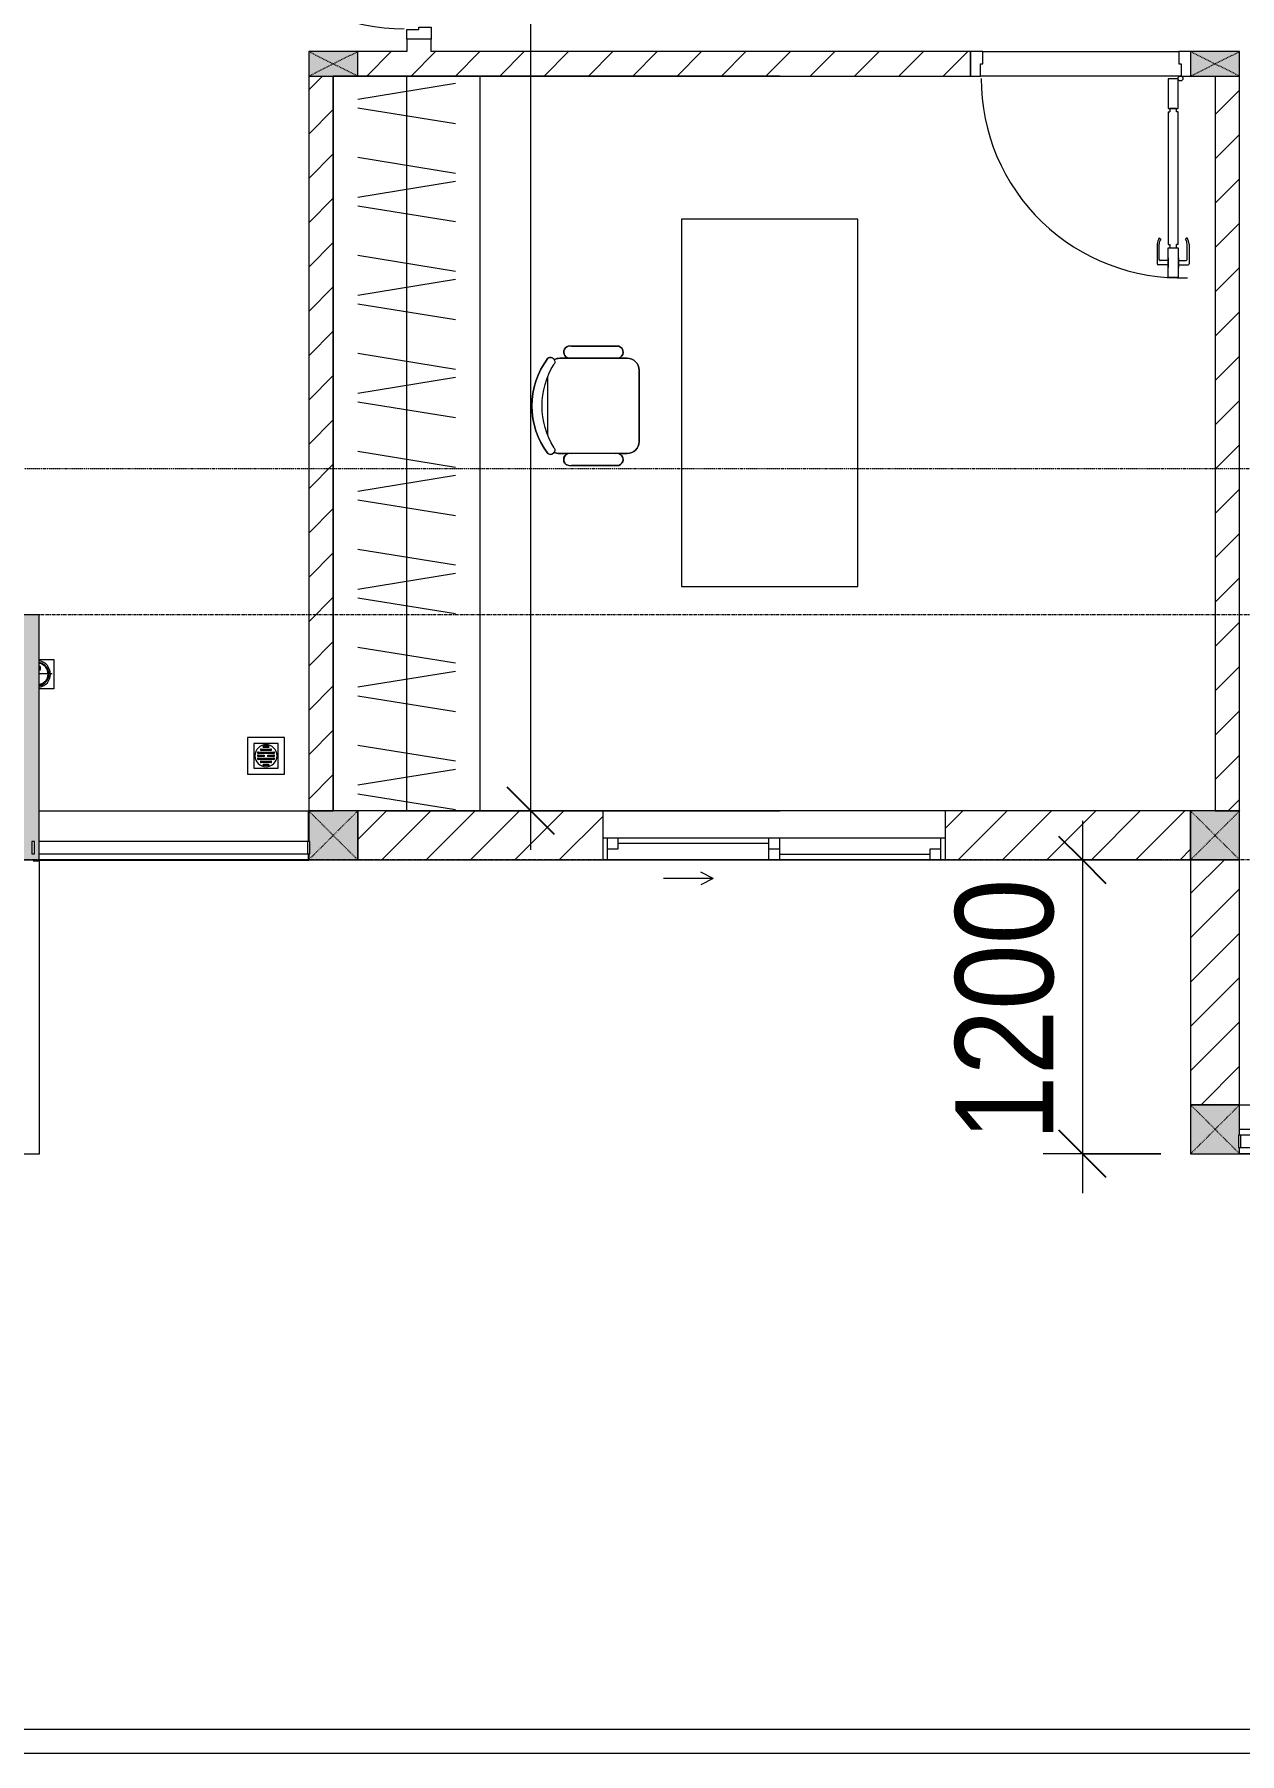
# Model space of a CAD drawing. Header units: millimetres. Extents: x 962 to 241049, y -15958 to 84407.
# Drawn here: x 124312 to 129232, y 20888 to 27907 of the extents above; entities that cross this region are included whole.
import ezdxf

# ---------------------------------------------------------------- set-up
doc = ezdxf.new("R2010")
doc.units = ezdxf.units.MM
for name, pattern in [('Dash', [6, 3, -3]), ('Dash Dot 3_16_', [7.9375, 4.7625, -1.5875, 0, -1.5875]), ('Grid Line', [22.225, 12.7, -3.175, 3.175, -3.175]), ('IMPORT-CENTER _3_', [10.16, 6.35, -1.27, 1.27, -1.27])]:
    doc.linetypes.add(name, pattern=pattern)
for name, color, linetype, lineweight in [('0-1', 7, 'Continuous', 5), ('A-ANNO-DIMS', 211, 'Continuous', 9), ('A-ANNO-DIMS-160', 211, 'Continuous', 9), ('A-DETL-GENF-1', 9, 'Continuous', 9), ('A-DOOR-1', 254, 'Continuous', 9), ('A-DOOR-2', 9, 'Continuous', 9), ('A-FLOR-1', 250, 'Continuous', 9), ('A-FLOR-2', 9, 'Continuous', 9), ('A-FLOR-HRAL', 11, 'Continuous', 9), ('A-FLOR-HRAL-1', 254, 'Continuous', 9), ('A-FLOR-HRAL-2', 9, 'Continuous', 9), ('A-GLAZ', 151, 'Continuous', 9), ('A-WALL', 113, 'Continuous', 9), ('A-WALL-1', 253, 'Continuous', 18), ('A-WALL-2', 9, 'Continuous', 9), ('A-WALL-3', 113, 'Continuous', 18), ('A-WALL-PATT-1', 10, 'Continuous', 9), ('A-WALL-PATT-2', 111, 'Continuous', 9), ('C-PRKG', 70, 'Continuous', 9), ('G-ANNO-SYMB-1', 111, 'Dash Dot 3_16_', 18), ('G-IMPT', 8, 'Continuous', 9), ('G-IMPT-2', 8, 'IMPORT-CENTER _3_', 9), ('I-FURN', 30, 'Continuous', 9), ('I-FURN-1', 254, 'Continuous', 9), ('M-EQPM', 50, 'Continuous', 9), ('S-COLS', 52, 'Continuous', 9), ('S-COLS-1', 52, 'Continuous', 5), ('S-COLS-2', 7, 'Continuous', 18), ('S-COLS-4', 254, 'Continuous', 9), ('S-COLS-5', 253, 'Continuous', 18), ('S-COLS-6', 52, 'Continuous', 18), ('S-COLS-7', 52, 'Dash', 9), ('S-COLS-HDLN', 52, 'Dash', 9), ('S-COLS-HDLN-1', 9, 'Dash', 9), ('S-GRID-1', 1, 'Grid Line', 9)]:
    doc.layers.add(name, color=color, linetype=linetype, lineweight=lineweight)
doc.styles.add('UTM Avo', font='UTM Avo.ttf', dxfattribs={"width": 0.9, "height": 400})
doc.dimstyles.new('1_Dim_chi_tiet_2_5', dxfattribs={"dimscale": 304.8, "dimtxt": 399.720379, "dimasz": 0.629921, "dimexe": 0.524934, "dimexo": 0.0625, "dimgap": 0.052493, "dimtad": 1, "dimdec": 0, "dimrnd": 5, "dimzin": 0, "dimdsep": 46, "dimtxsty": 'UTM Avo', "dimblk1": 'OBLIQUE', "dimblk2": 'OBLIQUE', "dimsah": 1, "dimcen": 0.09, "dimdle": 0.524934, "dimazin": 0, "dimtfac": 1, "dimtdec": 4, "dimtix": 1, "dimtmove": 0, "dimatfit": 3, "dimfxl": 1.049869, "dimfxlon": 1, "dimtvp": 1, "dimtolj": 1, "dimtzin": 0, "dimarcsym": 2})
doc.dimstyles.new('1_Dim_chi_tiet_2_5_1', dxfattribs={"dimscale": 304.8, "dimtxt": 399.720379, "dimasz": 0.629921, "dimexe": 0.524934, "dimexo": 0.0625, "dimgap": 0.052493, "dimtad": 1, "dimdec": 0, "dimrnd": 5, "dimzin": 0, "dimdsep": 46, "dimtxsty": 'UTM Avo', "dimblk1": 'OBLIQUE', "dimblk2": 'OBLIQUE', "dimsah": 1, "dimcen": 0.09, "dimdle": 0.524934, "dimazin": 0, "dimtfac": 1, "dimtdec": 4, "dimtix": 1, "dimtmove": 0, "dimatfit": 3, "dimfxl": 1.049869, "dimfxlon": 1, "dimtvp": 1, "dimtolj": 1, "dimtzin": 0, "dimarcsym": 2})
pattern_1 = [(45, (0, 0), (-90.50967, 90.50967), [])]
pattern_2 = [(45, (63179.03, 0), (-90.50967, 90.50967), [])]

# ---------------------------------------------------------------- blocks, each defined once
blk = doc.blocks.new('NCV_TKTC_KET CAU_rvt-1-TKCS_MB TẦNG 1')
at = {"layer": 'S-COLS-1'}
h = blk.add_hatch(color=256, dxfattribs=at)
h.paths.add_polyline_path([(61152.6, 24536.9), (61152.6, 25536.9), (60752.6, 25536.9), (60752.6, 24536.9), (61132.6, 24536.9)])
h.paths.add_polyline_path([(61122.6, 24561.9), (61122.6, 24611.9), (61132.6, 24611.9), (61132.6, 24561.9)])
at = {"layer": 'A-FLOR-1'}
for p, q in [((61127.6, 24535.3), (62252.6, 24535.3)), ((66052.6, 23336.9), (69052.6, 23336.9))]:
    blk.add_line(p, q, dxfattribs=at)
at = {"layer": 'S-COLS-2'}
for p, q in [((61152.6, 25536.9), (60752.6, 25536.9)), ((61152.6, 24536.9), (61152.6, 25536.9)), ((60752.6, 24536.9), (61152.6, 24536.9))]:
    blk.add_line(p, q, dxfattribs=at)
blk = doc.blocks.new('DOOR_CW_01 CANH MO-PANEL KINH - DIW_01-900x2200-CỬA GỖ VÂN LAMINATE-553393-TKCS_MB TẦNG 1')
at = {"layer": 'A-DETL-GENF-1'}
for p, q in [((-397, 872), (-357, 872)), ((-397, 752), (-397, 872)), ((-357, 872), (-357, 752)), ((-442, 737), (-442, 816.5)), ((-399, 820.5), (-438, 820.5)), ((-434, 799.5), (-434, 737)), ((-399, 803.5), (-430, 803.5)), ((-399, 831.8), (-397, 831.8)), ((-399, 792.2), (-399, 831.8)), ((-397, 792.2), (-399, 792.2)), ((-397, 792.2), (-397, 831.8)), ((-357, 792.2), (-357, 831.8)), ((-355, 831.8), (-357, 831.8)), ((-357, 792.2), (-355, 792.2)), ((-355, 792.2), (-355, 831.8)), ((-355, 820.5), (-316, 820.5)), ((-355, 803.5), (-324, 803.5)), ((-320, 799.5), (-320, 737)), ((-312, 737), (-312, 816.5)), ((-433.9, 711.2), (-427.3, 715.8)), ((-357, 752), (-397, 752)), ((-397, 738), (-391, 738)), ((-397, 738), (-397, 196)), ((-363, 752), (-391, 752)), ((-391, 752), (-391, 738)), ((-363, 738), (-363, 752)), ((-357, 738), (-363, 738)), ((-357, 196), (-357, 738)), ((-320.1, 711.2), (-326.7, 715.8)), ((-397, 196), (-391, 196)), ((-357, 182), (-397, 182)), ((-397, 182), (-397, 62)), ((-391, 196), (-391, 182)), ((-391, 182), (-363, 182)), ((-357, 196), (-363, 196)), ((-363, 182), (-363, 196)), ((-357, 62), (-357, 182)), ((-397, 62), (-357, 62))]:
    blk.add_line(p, q, dxfattribs=at)
blk.add_circle((-407, 60), 10, dxfattribs=at)
for centre, radius, start, end in [((-407, 60), 814, 360, 92), ((-438, 816.5), 4, 90, 180), ((-430, 799.5), 4, 90, 180), ((-324, 799.5), 4, 360, 90), ((-316, 816.5), 4, 0, 90), ((-397, 737), 45, 180, 215), ((-397, 737), 37, 180, 215), ((-357, 737), 37, 325, 0), ((-357, 737), 45, 325, 0)]:
    blk.add_arc(centre, radius, start, end, dxfattribs=at)
at = {"layer": 'A-DOOR-2'}
for p, q in [((-410, 50), (-448.4, 50)), ((-410, 0), (-410, 50)), ((-400, 0), (-410, 0)), ((-407, 50), (-382, 50)), ((-400, -50), (-400, 0)), ((410, 0), (400, 0)), ((400, 0), (400, -50)), ((450, 50), (410, 50)), ((410, 50), (410, 0)), ((450, -50), (450, 50)), ((-448.4, -50), (-400, -50)), ((400, -50), (450, -50))]:
    blk.add_line(p, q, dxfattribs=at)
blk = doc.blocks.new('TU DO LV A - TU DO LV A-V7-TKCS_MB TẦNG 1')
at = {"layer": 'I-FURN'}
for p, q in [((4.3, 101), (68.9, 499)), ((169, 101), (104.4, 499)), ((202.5, 101), (267.1, 499)), ((404.3, 101), (468.9, 499)), ((569, 101), (504.4, 499)), ((602.5, 101), (667.1, 499)), ((804.3, 101), (868.9, 499)), ((969, 101), (904.4, 499)), ((1002.5, 101), (1067.1, 499)), ((1204.3, 101), (1268.9, 499)), ((1369, 101), (1304.4, 499)), ((1402.5, 101), (1467.1, 499)), ((1604.3, 101), (1668.9, 499)), ((1769, 101), (1704.4, 499)), ((1802.5, 101), (1867.1, 499)), ((2004.3, 101), (2068.9, 499)), ((2169, 101), (2104.4, 499)), ((2202.5, 101), (2267.1, 499)), ((2404.3, 101), (2468.9, 499)), ((2569, 101), (2504.4, 499)), ((2602.5, 101), (2667.1, 499)), ((2804.3, 101), (2868.9, 499)), ((2969, 101), (2904.4, 499)), ((0, 300), (3000, 300)), ((0, 0), (3000, 0))]:
    blk.add_line(p, q, dxfattribs=at)
at = {"layer": 'I-FURN-1'}
blk.add_line((0, 0), (3000, 0), dxfattribs=at)
blk = doc.blocks.new('BAN LV A - BAN LV A_dwg_ban hoc2-348006-TKCS_MB TẦNG 1')
at = {"layer": 'I-FURN'}
for p, q in [((145.8, 437.4), (-145.8, 437.4)), ((-243, 354.4), (-243, 162)), ((-194.4, 388.8), (-194.4, 113.4)), ((194.4, 113.4), (194.4, 388.8)), ((194.4, 351.4), (194.4, 150.8)), ((243.7, 162), (243.7, 354.4)), ((-120.5, 64.8), (120.5, 64.8))]:
    blk.add_line(p, q, dxfattribs=at)
at = {"layer": 'I-FURN', "flags": 128}
blk.add_lwpolyline([(-737.8, 610.5), (-737.8, 1330.5), (-154.9, 1330.5), (762.2, 1330.5), (762.2, 610.5)], close=True, dxfattribs=at)
at = {"layer": 'I-FURN'}
for centre, radius, start, end in [((-145.8, 388.8), 48.6, 90, 180), ((145.8, 388.8), 48.6, 360, 90), ((-218.7, 347.3), 25.3, 343.7398, 163.7398), ((219.4, 347.3), 25.3, 16.2602, 170.70537), ((-218.7, 154.9), 25.3, 163.7398, 16.2602), ((219.4, 154.9), 25.3, 189.29463, 16.2602), ((-180.2, 75.4), 17.8, 57.97259, 216.69006), ((-145.8, 113.4), 48.6, 180, 207.58444), ((0, 359.3), 318.2, 237.57575, 302.42425), ((180.2, 75.4), 17.8, 323.30994, 122.02741), ((145.8, 113.4), 48.6, 332.41556, 0), ((0, 324), 324, 233.1301, 306.8699)]:
    blk.add_arc(centre, radius, start, end, dxfattribs=at)
blk = doc.blocks.new('BAN LV A - BAN LV A_dwg-348005-TKCS_MB TẦNG 1')
at = {"extrusion": (0, 0, -1), "zscale": -1, "rotation": 180}
blk.add_blockref('BAN LV A - BAN LV A_dwg_ban hoc2-348006-TKCS_MB TẦNG 1', (-729, 1383.7), dxfattribs=at)
blk = doc.blocks.new('BAN LV A - BAN LV A-348231-TKCS_MB TẦNG 1')
at = {"layer": 'I-FURN-1'}
for p, q in [((534.6, 1270.3), (534.6, 1235.9)), ((923.4, 1232.9), (923.4, 1270.3)), ((486, 1221.7), (486, 1029.3)), ((972.7, 1029.3), (972.7, 1221.7)), ((534.6, 1029.3), (534.6, 994.9)), ((923.4, 994.9), (923.4, 1032.3)), ((583.2, 946.3), (874.8, 946.3)), ((1491.2, 773.2), (-8.8, 773.2)), ((-8.8, 773.2), (-8.8, 53.2)), ((1491.2, 53.2), (1491.2, 773.2)), ((-8.8, 53.2), (1491.2, 53.2))]:
    blk.add_line(p, q, dxfattribs=at)
for centre, radius, start, end in [((729, 1059.7), 324, 53.1301, 126.8699), ((548.9, 1308.3), 17.8, 143.30994, 240.59603), ((583.2, 1270.3), 48.6, 152.41556, 180), ((909.2, 1308.3), 17.8, 299.40397, 36.69006), ((874.8, 1270.3), 48.6, 360, 27.58444), ((510.3, 1228.8), 25.3, 16.2602, 196.2602), ((948.4, 1228.8), 25.3, 343.7398, 170.70537), ((510.3, 1036.4), 25.3, 196.2602, 343.7398), ((583.2, 994.9), 48.6, 180, 270), ((874.8, 994.9), 48.6, 270, 360), ((948.4, 1036.4), 25.3, 189.29463, 343.7398)]:
    blk.add_arc(centre, radius, start, end, dxfattribs=at)
blk.add_blockref('BAN LV A - BAN LV A_dwg-348005-TKCS_MB TẦNG 1', (0, 0))
blk = doc.blocks.new('Railing - 50 x 10mm-457210-TKCS_MB TẦNG 1')
at = {"layer": 'A-FLOR-HRAL-2'}
for p, q in [((25, 5), (-25, 5)), ((-25, 5), (-25, -5)), ((25, -5), (25, 5)), ((-25, -5), (25, -5))]:
    blk.add_line(p, q, dxfattribs=at)
blk = doc.blocks.new('Railing - Railing-641389-TKCS_MB TẦNG 1')
at = {"layer": 'A-FLOR-HRAL-2'}
for p, q in [((39339.1, 15351.2), (38244.1, 15351.2)), ((38244.1, 15301.2), (39339.1, 15301.2))]:
    blk.add_line(p, q, dxfattribs=at)
at = {"rotation": 90.00000000000001}
for p in [(38219.1, 15326.2), (39344.1, 15326.2)]:
    blk.add_blockref('Railing - 50 x 10mm-457210-TKCS_MB TẦNG 1', p, dxfattribs=at)
blk = doc.blocks.new('G1_SOF - BO TRU - 100x200-745959-TKCS_MB TẦNG 1')
at = {"layer": 'S-COLS'}
blk.add_hatch(color=256, dxfattribs=at).paths.add_polyline_path([(50, -100), (50, 100), (-50, 100), (-50, -100)])
at = {"layer": 'S-COLS-5'}
for p, q in [((50, 100), (-50, 100)), ((-50, 100), (-50, -100)), ((50, -100), (50, 100)), ((-50, -100), (50, -100))]:
    blk.add_line(p, q, dxfattribs=at)
at = {"layer": 'S-COLS-HDLN-1'}
for p, q in [((50, 100), (-50, -100)), ((-50, 100), (50, -100))]:
    blk.add_line(p, q, dxfattribs=at)
blk = doc.blocks.new('DOOR_CW_01 CANH MO-PANEL KINH - DIG_01-900x2200-CỬA NHÔM KÍNH-400860-TKCS_MB TẦNG 1')
at = {"layer": 'A-DETL-GENF-1'}
for p, q in [((-397, -182), (-397, -62)), ((-397, -62), (-357, -62)), ((-357, -62), (-357, -182)), ((-357, -182), (-397, -182)), ((-397, -196), (-391, -196)), ((-397, -738), (-397, -196)), ((-391, -196), (-391, -182)), ((-391, -182), (-363, -182)), ((-363, -182), (-363, -196)), ((-357, -196), (-363, -196)), ((-357, -196), (-357, -738)), ((-442, -737), (-442, -816.5)), ((-434, -799.5), (-434, -737)), ((-433.9, -711.2), (-427.3, -715.8)), ((-397, -738), (-391, -738)), ((-357, -752), (-397, -752)), ((-397, -752), (-397, -872)), ((-391, -752), (-391, -738)), ((-363, -752), (-391, -752)), ((-357, -738), (-363, -738)), ((-363, -738), (-363, -752)), ((-357, -872), (-357, -752)), ((-320.1, -711.2), (-326.7, -715.8)), ((-320, -799.5), (-320, -737)), ((-312, -737), (-312, -816.5)), ((-399, -820.5), (-438, -820.5)), ((-399, -803.5), (-430, -803.5)), ((-399, -792.2), (-399, -831.8)), ((-397, -792.2), (-399, -792.2)), ((-399, -831.8), (-397, -831.8)), ((-397, -792.2), (-397, -831.8)), ((-357, -792.2), (-357, -831.8)), ((-357, -792.2), (-355, -792.2)), ((-355, -831.8), (-357, -831.8)), ((-355, -792.2), (-355, -831.8)), ((-355, -803.5), (-324, -803.5)), ((-355, -820.5), (-316, -820.5)), ((-397, -872), (-357, -872))]:
    blk.add_line(p, q, dxfattribs=at)
blk.add_circle((-407, -60), 10, dxfattribs=at)
for centre, radius, start, end in [((-407, -60), 814, 268, 0), ((-397, -737), 45, 145, 180), ((-397, -737), 37, 145, 180), ((-357, -737), 37, 0, 35), ((-357, -737), 45, 360, 35), ((-438, -816.5), 4, 180, 270), ((-430, -799.5), 4, 180, 270), ((-324, -799.5), 4, 270, 0), ((-316, -816.5), 4, 270, 0)]:
    blk.add_arc(centre, radius, start, end, dxfattribs=at)
at = {"layer": 'A-DOOR-2'}
for p, q in [((-450, -50), (-450, 50)), ((-450, 50), (-400, 50)), ((-400, 50), (-400, 0)), ((400, 0), (400, 50)), ((400, 50), (450, 50)), ((450, 50), (450, -50)), ((-410, -50), (-450, -50)), ((-410, 0), (-410, -50)), ((-400, 0), (-410, 0)), ((-407, -50), (-382, -50)), ((410, 0), (400, 0)), ((410, -50), (410, 0)), ((450, -50), (410, -50))]:
    blk.add_line(p, q, dxfattribs=at)
blk = doc.blocks.new('NCV_TKTC_TANG 1_rvt-1-TKCS_MB TẦNG 1')
at = {"layer": 'A-WALL-PATT-1'}
h = blk.add_hatch(dxfattribs=at)
h.set_pattern_fill('FP_1', color=256, style=0, pattern_type=2)
h.set_pattern_definition(pattern_1)
h.paths.add_polyline_path([(62652.6, 27836.9), (62752.6, 27836.9), (62752.6, 27886.9), (62652.6, 27886.9), (62652.6, 27849.6)])
h.paths.add_polyline_path([(62752.6, 28786.9), (62752.6, 28836.9), (62652.6, 28836.9), (62652.6, 28786.9)])
h = blk.add_hatch(dxfattribs=at)
h.set_pattern_fill('FP_1', color=256, style=0, pattern_type=2)
h.set_pattern_definition(pattern_1)
h.paths.add_polyline_path([(64954.2, 27736.9), (64954.2, 27836.9), (62452.6, 27836.9), (62452.6, 27736.9), (64175.6, 27736.9)])
h = blk.add_hatch(dxfattribs=at)
h.set_pattern_fill('FP_1', color=256, style=0, pattern_type=2)
h.set_pattern_definition(pattern_1)
h.paths.add_polyline_path([(62252.6, 24736.9), (62352.6, 24736.9), (62352.6, 27736.9), (62252.6, 27736.9), (62252.6, 25733.3)])
h = blk.add_hatch(dxfattribs=at)
h.set_pattern_fill('FP_1', color=256, style=0, pattern_type=2)
h.set_pattern_definition(pattern_1)
h.paths.add_polyline_path([(66052.6, 24736.9), (66052.6, 27736.9), (65952.6, 27736.9), (65952.6, 24736.9)])
at = {"layer": 'A-FLOR-2'}
for p, q in [((65004.2, 27836.9), (65804.2, 27836.9)), ((62352.6, 27736.9), (62352.6, 24736.9)), ((62452.6, 27736.9), (62352.6, 27736.9)), ((62952.6, 27736.9), (62452.6, 27736.9)), ((64175.6, 27736.9), (62952.6, 27736.9)), ((65814.2, 27736.9), (64994.2, 27736.9)), ((62563.6, 24736.9), (62952.6, 24736.9)), ((62952.6, 24736.9), (63452.6, 24736.9)), ((63452.6, 24736.9), (64175.6, 24736.9)), ((66052.6, 23536.9), (69052.6, 23536.9))]:
    blk.add_line(p, q, dxfattribs=at)
at = {"layer": 'A-WALL-1'}
for p, q in [((62752.6, 27886.9), (62652.6, 27886.9)), ((62652.6, 27886.9), (62652.6, 27836.9)), ((62752.6, 27836.9), (62752.6, 27886.9)), ((62652.6, 27836.9), (62452.6, 27836.9)), ((64954.2, 27836.9), (62752.6, 27836.9)), ((64954.2, 27736.9), (64954.2, 27836.9)), ((62252.6, 27736.9), (62252.6, 24736.9)), ((62352.6, 24736.9), (62352.6, 27736.9)), ((62452.6, 27736.9), (64954.2, 27736.9)), ((65952.6, 27736.9), (65952.6, 24736.9)), ((66052.6, 24736.9), (66052.6, 27736.9)), ((62252.6, 24736.9), (62352.6, 24736.9)), ((65952.6, 24736.9), (66052.6, 24736.9))]:
    blk.add_line(p, q, dxfattribs=at)
at = {"layer": 'A-WALL-2'}
for p, q in [((65004.2, 27836.9), (65804.2, 27836.9)), ((65814.2, 27736.9), (64994.2, 27736.9)), ((61152.6, 24736.9), (62252.2, 24736.9)), ((62252.2, 24611.9), (62252.2, 24736.9)), ((62252.2, 24536.9), (61152.6, 24536.9)), ((62252.2, 24536.9), (62252.2, 24561.9))]:
    blk.add_line(p, q, dxfattribs=at)
at = {"layer": 'A-DOOR-1'}
for name, p, rotation in [('DOOR_CW_01 CANH MO-PANEL KINH - DIG_01-900x2200-CỬA NHÔM KÍNH-400860-TKCS_MB TẦNG 1', (62702.6, 28336.9), 269.9999999999989), ('DOOR_CW_01 CANH MO-PANEL KINH - DIW_01-900x2200-CỬA GỖ VÂN LAMINATE-553393-TKCS_MB TẦNG 1', (65404.2, 27786.9), 180)]:
    blk.add_blockref(name, p, dxfattribs=dict(at, rotation=rotation))
at = {"layer": 'A-FLOR-HRAL-1'}
blk.add_blockref('Railing - Railing-641389-TKCS_MB TẦNG 1', (22908.5, 9260.7), dxfattribs=at)
at = {"layer": 'I-FURN-1'}
for name, p, rotation in [('TU DO LV A - TU DO LV A-V7-TKCS_MB TẦNG 1', (62952.6, 24736.9), 89.99999999999993), ('BAN LV A - BAN LV A-348231-TKCS_MB TẦNG 1', (64547.4, 25661.2), 90.0000000000001)]:
    blk.add_blockref(name, p, dxfattribs=dict(at, rotation=rotation))
at = {"layer": 'S-COLS-4', "rotation": 89.99999999999945}
for p in [(62352.6, 27786.9), (65952.6, 27786.9)]:
    blk.add_blockref('G1_SOF - BO TRU - 100x200-745959-TKCS_MB TẦNG 1', p, dxfattribs=at)
blk = doc.blocks.new('1_FAMILY RVT - W01-WxH 1400x1400xmm-389822-TKCS_MB TẦNG 1')
at = {"layer": 'A-GLAZ'}
for p, q in [((248.4, 172.39), (299.2, 197.79)), ((248.4, 172.39), (299.2, 146.99)), ((248.4, 172.39), (451.6, 172.39)), ((-700, 96.19), (-700, -103.81)), ((700, 96.19), (-700, 96.19)), ((-700, 96.19), (-636.5, 96.19)), ((-680.95, 96.19), (-680.95, 7.29)), ((-636.5, 96.19), (-22.225, 96.19)), ((-636.5, 96.19), (-636.5, 51.74)), ((-636.5, 73.965), (-22.225, 73.965)), ((-22.225, 7.29), (-22.225, 96.19)), ((-22.225, 96.19), (22.225, 96.19)), ((22.225, 96.19), (680.95, 96.19)), ((22.225, 96.19), (22.225, 7.29)), ((680.95, 96.19), (700, 96.19)), ((680.95, 96.19), (680.95, 7.29)), ((700, -103.81), (700, 96.19)), ((-700, 7.29), (-680.95, 7.29)), ((-636.5, 51.74), (-680.95, 51.74)), ((-680.95, 7.29), (-22.225, 7.29)), ((22.225, 51.74), (-22.225, 51.74)), ((-22.225, 7.29), (22.225, 7.29)), ((22.225, 29.515), (636.5, 29.515)), ((22.225, 7.29), (636.5, 7.29)), ((636.5, 51.74), (636.5, 7.29)), ((680.95, 51.74), (636.5, 51.74)), ((636.5, 7.29), (700, 7.29)), ((-700, -103.81), (700, -103.81))]:
    blk.add_line(p, q, dxfattribs=at)
blk = doc.blocks.new('BAI XE PCCC - BAI XE PCCC-V119-TKCS_MB TẦNG 1')
at = {"layer": 'C-PRKG'}
blk.add_line((15000, 6000), (0, 6000), dxfattribs=at)
blk = doc.blocks.new('Railing - 50 x 10mm-1251311-TKCS_MB TẦNG 1')
at = {"layer": 'A-FLOR-HRAL'}
for p, q in [((25, 5), (-25, 5)), ((-25, 5), (-25, -5)), ((25, -5), (25, 5)), ((-25, -5), (25, -5))]:
    blk.add_line(p, q, dxfattribs=at)
blk = doc.blocks.new('Railing - Railing-1602710-TKCS_MB TẦNG 1')
at = {"layer": 'A-FLOR-HRAL'}
for p, q in [((69047.6, 23412.4), (66057.6, 23412.4)), ((66057.6, 23362.4), (69047.6, 23362.4))]:
    blk.add_line(p, q, dxfattribs=at)
at = {"rotation": 90}
for p in [(66052.6, 23387.4), (69052.6, 23387.4)]:
    blk.add_blockref('Railing - 50 x 10mm-1251311-TKCS_MB TẦNG 1', p, dxfattribs=at)
blk = doc.blocks.new('TKTC_XREF_251221_MB TANG 1 - TKTC_XREF_260130_MB TANG 1_dwg_CUM U_DN100-V169-TKCS_MB TẦNG 1')
at = {"layer": 'G-IMPT'}
blk.add_hatch(color=256, dxfattribs=at).paths.add_polyline_path([(11.3, -59.5), (15.8, -58.9), (30.5, -52.8), (43.1, -43.1), (52.8, -30.5), (58.9, -15.8), (61, 0), (58.9, 15.8), (52.8, 30.5), (43.1, 43.1), (30.5, 52.8), (11.4, 58.4), (11.4, 55.5), (14.8, 55.1), (28.5, 49.4), (40.3, 40.3), (49.4, 28.5), (55.1, 14.8), (57, 0), (55.1, -14.8), (49.4, -28.5), (40.3, -40.3), (28.5, -49.4), (11.3, -58.4)])
for radius, start, end in [(69, 279.99116, 79.86857), (61, 281.75436, 78.10352), (57, 282.58464, 77.27408)]:
    blk.add_arc((0, 0), radius, start, end, dxfattribs=at)
blk = doc.blocks.new('TKTC_XREF_251221_MB TANG 1 - TKTC_XREF_260130_MB TANG 1_dwg_$cc-V170-TKCS_MB TẦNG 1')
at = {"layer": 'G-IMPT'}
for centre, radius, start, end in [((0, 0), 0.5, 101.07966, 258.25349), ((0, 0), 0.5, 102.23643, 257.21755), ((0.188, 0.25), 0.313, 161.11633, 198.48618)]:
    blk.add_arc(centre, radius, start, end, dxfattribs=at)
at = {"layer": 'G-IMPT-2'}
blk.add_line((-0.673, 0), (-0.082, 0), dxfattribs=at)
blk = doc.blocks.new('TKTC_XREF_251221_MB TANG 1 - TKTC_XREF_260130_MB TANG 1_dwg_THU NUOC - THU NUOC-444531-TKCS_MB TẦNG 1-4202120-TKCS_MB TẦNG 1')
at = {"layer": 'M-EQPM'}
for p, q in [((-23.3, 10.8), (40.9, 10.8)), ((40.9, 4.8), (-23.3, 4.8)), ((-11, 23.3), (28.5, 23.3)), ((28.5, 17.3), (-11, 17.3)), ((-1.1, 35.6), (18.5, 35.6)), ((18.5, 29.6), (-1.1, 29.6)), ((-23.3, -13.6), (40.9, -13.6)), ((40.9, -19.6), (-23.3, -19.6)), ((-11, -26.1), (28.5, -26.1)), ((28.5, -32.1), (-11, -32.1)), ((-1.1, -38.5), (18.5, -38.5)), ((18.5, -44.5), (-1.1, -44.5))]:
    blk.add_line(p, q, dxfattribs=at)
at = {"layer": 'M-EQPM', "flags": 128}
for points in [[(83.7, -79.4), (83.7, 70.6), (-66.3, 70.6), (-66.3, -79.4)], [(58.7, -54.4), (58.7, 45.6), (-41.3, 45.6), (-41.3, -54.4)]]:
    blk.add_lwpolyline(points, close=True, dxfattribs=at)
for points in [[(-23.3, -1.2), (0.7, -1.2), (0.7, -7.2), (-23.3, -7.2)], [(40.9, -7.2), (16.7, -7.2), (16.7, -1.2), (40.9, -1.2)]]:
    blk.add_lwpolyline(points, dxfattribs=at)
at = {"layer": 'M-EQPM'}
for centre, radius, start, end in [((8.7, -4.4), 45, 360, 180), ((8.7, -4.4), 45, 360, 180), ((-23.3, 7.8), 3, 90, 270), ((-11, 20.3), 3, 90, 270), ((-1.1, 32.6), 3, 90, 270), ((18.5, 32.6), 3, 270, 90), ((28.5, 20.3), 3, 270, 90), ((40.9, 7.8), 3, 270, 90), ((8.7, -4.4), 45, 180, 360), ((8.7, -4.4), 45, 180, 360), ((-23.3, -4.2), 3, 90, 270), ((-23.3, -16.6), 3, 90, 270), ((-11, -29.1), 3, 90, 270), ((-1.1, -41.5), 3, 90, 270), ((18.5, -41.5), 3, 270, 90), ((28.5, -29.1), 3, 270, 90), ((40.9, -4.2), 3, 270, 90), ((40.9, -16.6), 3, 270, 90)]:
    blk.add_arc(centre, radius, start, end, dxfattribs=at)
blk = doc.blocks.new('TKTC_XREF_251221_MB TANG 1 - TKTC_XREF_260130_MB TANG 1_dwg-4202109-TKCS_MB TẦNG 1')
at = {"layer": 'G-IMPT'}
blk.add_line((-141999.1, -375992.1), (-141939.4, -375992.1), dxfattribs=at)
at = {"layer": 'G-IMPT', "flags": 128}
blk.add_lwpolyline([(-141939.4, -375992), (-141939.4, -376111.5), (-141999.1, -376111.5)], dxfattribs=at)
at = {"extrusion": (0, 0, -1), "xscale": 90.00000000005114, "yscale": 90.00000000005114, "zscale": -90.00000000005114, "rotation": 0.3047175217251739}
blk.add_blockref('TKTC_XREF_251221_MB TANG 1 - TKTC_XREF_260130_MB TANG 1_dwg_$cc-V170-TKCS_MB TẦNG 1', (142006.5, -376049.6), dxfattribs=at)
at = {"xscale": 0.789473684210524, "yscale": 0.789473684210524, "zscale": 0.789473684210524, "rotation": 0.06930925665188988}
blk.add_blockref('TKTC_XREF_251221_MB TANG 1 - TKTC_XREF_260130_MB TANG 1_dwg_CUM U_DN100-V169-TKCS_MB TẦNG 1', (-142008, -376051.4), dxfattribs=at)
blk.add_blockref('TKTC_XREF_251221_MB TANG 1 - TKTC_XREF_260130_MB TANG 1_dwg_THU NUOC - THU NUOC-444531-TKCS_MB TẦNG 1-4202120-TKCS_MB TẦNG 1', (-141082.3, -376380.4))
blk = doc.blocks.new('TKTC_XREF_251221_MB TANG 1 - TKTC_XREF_251221_MB TANG 1-2038492-TKCS_MB TẦNG 1')
blk.add_blockref('TKTC_XREF_251221_MB TANG 1 - TKTC_XREF_260130_MB TANG 1_dwg-4202109-TKCS_MB TẦNG 1', (169499.1, 384109.7))
blk = doc.blocks.new('G1_SOF - BO TRU - 200x200-3050151-TKCS_MB TẦNG 1')
at = {"layer": 'S-COLS-HDLN'}
for p, q in [((-100, 100), (100, -100)), ((100, 100), (-100, -100))]:
    blk.add_line(p, q, dxfattribs=at)
blk = doc.blocks.new('DIMBLOCK193-TKCS_MB TẦNG 1')
at = {"layer": 'A-ANNO-DIMS-160'}
for p, q in [((126337.9, 24577.4), (126337.9, 33497.4)), ((126017.9, 33337.4), (126497.9, 33337.4)), ((126337.9, 33337.4), (126017.9, 33337.4)), ((126017.9, 24737.4), (126497.9, 24737.4)), ((126337.9, 24737.4), (126017.9, 24737.4))]:
    blk.add_line(p, q, dxfattribs=at)
at = {"layer": 'A-ANNO-DIMS-160', "lineweight": 25}
for p, q in [((126337.9, 33337.4), (126241.9, 33433.4)), ((126337.9, 33337.4), (126433.9, 33241.4)), ((126337.9, 24737.4), (126241.9, 24833.4)), ((126337.9, 24737.4), (126433.9, 24641.4))]:
    blk.add_line(p, q, dxfattribs=at)
at = {"layer": 'A-ANNO-DIMS-160', "color": 0, "insert": (125818.3, 28489.6), "char_height": 400, "width": 1314.636, "attachment_point": 1, "rotation": 90, "line_spacing_factor": 1.110334, "style": 'UTM Avo'}
blk.add_mtext('8600', dxfattribs=at)
blk = doc.blocks.new('_Oblique')
at = {"color": 0, "linetype": 'ByBlock', "lineweight": -2}
blk.add_line((-0.5, -0.5), (0.5, 0.5), dxfattribs=at)
blk = doc.blocks.new('DIMBLOCK349-TKCS_MB TẦNG 1')
at = {"layer": 'A-ANNO-DIMS-160'}
for p, q in [((128590.1, 24696.9), (128590.1, 23176.9)), ((128910.1, 24536.9), (128430.1, 24536.9)), ((128590.1, 24536.9), (128910.1, 24536.9)), ((128910.1, 23336.9), (128430.1, 23336.9)), ((128590.1, 23336.9), (128910.1, 23336.9))]:
    blk.add_line(p, q, dxfattribs=at)
at = {"layer": 'A-ANNO-DIMS-160', "lineweight": 25}
for p, q in [((128590.1, 24536.9), (128494.1, 24632.9)), ((128590.1, 24536.9), (128686.1, 24440.9)), ((128590.1, 23336.9), (128494.1, 23432.9)), ((128590.1, 23336.9), (128686.1, 23240.9))]:
    blk.add_line(p, q, dxfattribs=at)
at = {"layer": 'A-ANNO-DIMS-160', "color": 0, "insert": (128070.5, 23389.2), "char_height": 400, "width": 1314.636, "attachment_point": 1, "rotation": 90, "line_spacing_factor": 1.110334, "style": 'UTM Avo'}
blk.add_mtext('1200', dxfattribs=at)

msp = doc.modelspace()

# ---------------------------------------------------------------- hatches: boundary and pattern name
at = {"layer": 'A-WALL-PATT-2'}
h = msp.add_hatch(dxfattribs=at)
h.set_pattern_fill('FP_1', color=256, style=0, pattern_type=2)
h.set_pattern_definition(pattern_2)
h.paths.add_polyline_path([(126631.6, 24536.9), (126631.6, 24736.9), (125631.5, 24736.9), (125631.5, 24536.9), (125742.6, 24536.9)])
h.paths.add_polyline_path([(129031.6, 24536.9), (129031.6, 24736.9), (128031.6, 24736.9), (128031.6, 24536.9), (128966.7, 24536.9)])
h = msp.add_hatch(dxfattribs=at)
h.set_pattern_fill('FP_1', color=256, style=0, pattern_type=2)
h.set_pattern_definition(pattern_2)
h.paths.add_polyline_path([(129231.6, 23536.9), (129231.6, 24536.9), (129031.6, 24536.9), (129031.6, 23536.9)])
at = {"layer": 'S-COLS-1'}
for points in [[(125436.6, 24536.9), (125631.5, 24536.9), (125631.5, 24736.9), (125431.5, 24736.9), (125431.5, 24611.9), (125436.6, 24611.9), (125436.6, 24561.9), (125431.5, 24561.9), (125431.5, 24536.9)], [(129231.6, 24536.9), (129231.6, 24736.9), (129031.6, 24736.9), (129031.6, 24536.9)], [(129031.6, 23336.9), (129231.6, 23336.9), (129231.6, 23362.4), (129226.6, 23362.4), (129226.6, 23412.4), (129231.6, 23412.4), (129231.6, 23536.9), (129031.6, 23536.9)]]:
    msp.add_hatch(color=256, dxfattribs=at).paths.add_polyline_path(points)

# ---------------------------------------------------------------- linework, layer by layer
at = {"layer": 'A-WALL'}
for p, q in [((125631.5, 24736.9), (125631.5, 24536.9)), ((129031.6, 24536.9), (129031.6, 24736.9)), ((124306.6, 24532.4), (124331.6, 24532.4)), ((124331.6, 24532.4), (124331.6, 23335.3)), ((129231.6, 24536.9), (129031.6, 24536.9)), ((129031.6, 23536.9), (129231.6, 23536.9)), ((129231.6, 23437.4), (132231.7, 23437.4)), ((124331.6, 23335.3), (121031.7, 23335.3)), ((132231.7, 23337.4), (129231.6, 23337.4)), ((107981.6, 20988.2), (136306.6, 20988.2)), ((144631.7, 20888.2), (107981.6, 20888.2))]:
    msp.add_line(p, q, dxfattribs=at)
at = {"layer": 'A-WALL-3'}
for p, q in [((126631.6, 24736.9), (125631.5, 24736.9)), ((129031.6, 24736.9), (128031.6, 24736.9)), ((125631.5, 24536.9), (126631.6, 24536.9)), ((128031.6, 24536.9), (129031.6, 24536.9)), ((129031.6, 24536.9), (129031.6, 23536.9)), ((129231.6, 23536.9), (129231.6, 24536.9))]:
    msp.add_line(p, q, dxfattribs=at)
at = {"layer": 'G-ANNO-SYMB-1'}
msp.add_line((90628.5, 26135.3), (198105.9, 26135.3), dxfattribs=at)
at = {"layer": 'S-COLS'}
for p, q in [((125631.5, 24536.9), (125631.5, 24736.9)), ((129031.6, 24736.9), (129031.6, 24536.9)), ((129231.6, 24536.9), (129231.6, 24736.9)), ((129031.6, 24536.9), (129231.6, 24536.9)), ((129231.6, 23536.9), (129031.6, 23536.9))]:
    msp.add_line(p, q, dxfattribs=at)
at = {"layer": 'S-COLS-6'}
for p, q in [((125631.5, 24736.9), (125431.5, 24736.9)), ((125431.5, 24736.9), (125431.5, 24611.9)), ((129231.6, 24736.9), (129031.6, 24736.9)), ((125431.5, 24561.9), (125431.5, 24536.9)), ((125431.5, 24536.9), (125631.5, 24536.9)), ((129031.6, 23536.9), (129031.6, 23336.9)), ((129231.6, 23412.4), (129231.6, 23536.9)), ((129031.6, 23336.9), (129231.6, 23336.9)), ((129231.6, 23336.9), (129231.6, 23362.4))]:
    msp.add_line(p, q, dxfattribs=at)
at = {"layer": 'S-GRID-1'}
for p, q in [((190336.8, 25536.9), (98297.8, 25536.9)), ((192368.8, 24536.9), (96265.8, 24536.9))]:
    msp.add_line(p, q, dxfattribs=at)

# ---------------------------------------------------------------- block references
at = {"layer": '0-1'}
for name in ['NCV_TKTC_KET CAU_rvt-1-TKCS_MB TẦNG 1', 'NCV_TKTC_TANG 1_rvt-1-TKCS_MB TẦNG 1']:
    msp.add_blockref(name, (63179, 0), dxfattribs=at)
at = {"layer": 'A-FLOR-HRAL'}
msp.add_blockref('Railing - Railing-1602710-TKCS_MB TẦNG 1', (63179, 0), dxfattribs=at)
at = {"layer": 'A-GLAZ', "rotation": 180}
msp.add_blockref('1_FAMILY RVT - W01-WxH 1400x1400xmm-389822-TKCS_MB TẦNG 1', (127331.6, 24633.1), dxfattribs=at)
at = {"layer": 'C-PRKG'}
msp.add_blockref('BAI XE PCCC - BAI XE PCCC-V119-TKCS_MB TẦNG 1', (119531.6, 14888.2), dxfattribs=at)
at = {"layer": 'M-EQPM'}
msp.add_blockref('TKTC_XREF_251221_MB TANG 1 - TKTC_XREF_251221_MB TANG 1-2038492-TKCS_MB TẦNG 1', (96831.6, 17236.9), dxfattribs=at)
at = {"layer": 'S-COLS-7'}
for p in [(125531.5, 24636.9), (129131.6, 24636.9), (129131.6, 23436.9)]:
    msp.add_blockref('G1_SOF - BO TRU - 200x200-3050151-TKCS_MB TẦNG 1', p, dxfattribs=at)

# ---------------------------------------------------------------- dimensions: what is measured, and where the dimension line sits
at = {"layer": 'A-ANNO-DIMS'}
for base, p1, p2, dimstyle, override, picture, middle in [((126337.9, 33337.4), (126017.9, 24737.4), (126017.9, 33337.4), '1_Dim_chi_tiet_2_5', {"dimpost": '<>', "dimfxl": 8600}, 'DIMBLOCK193-TKCS_MB TẦNG 1', (126114.9, 29037.4)), ((128590.1, 23336.9), (128910.1, 24536.9), (128910.1, 23336.9), '1_Dim_chi_tiet_2_5_1', {"dimpost": '<>', "dimfxl": 1200}, 'DIMBLOCK349-TKCS_MB TẦNG 1', (128367.1, 23936.9))]:
    dim = msp.add_linear_dim(base=base, p1=p1, p2=p2, angle=90, dimstyle=dimstyle, override=override, dxfattribs=at)
    dim.commit()
    dim.dimension.update_dxf_attribs({"geometry": picture, "text_midpoint": middle})

doc.saveas('drawing.dxf')
